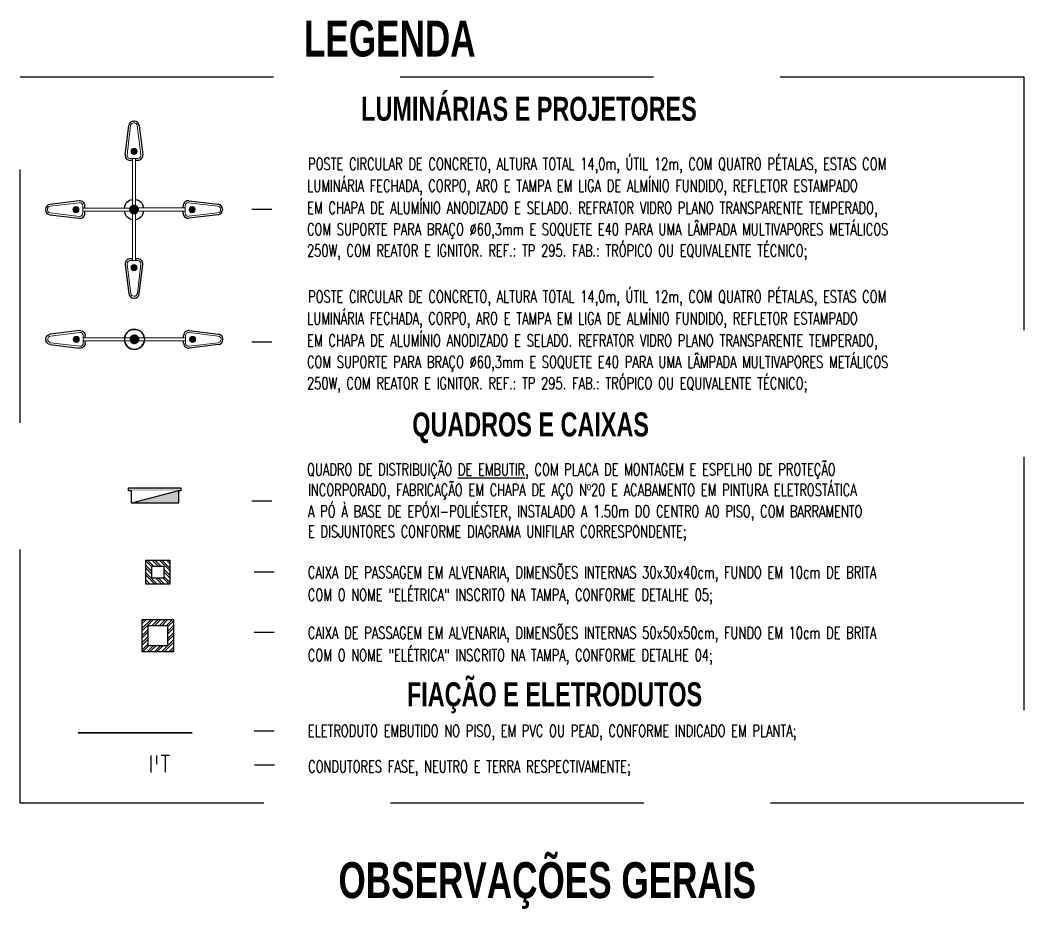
# Model space of a CAD drawing. Header units: millimetres. Extents: x 214 to 1190, y -192 to 1092.
# Drawn here: x 781.16 to 806.32, y 53.44 to 75.72 of the extents above; entities that cross this region are included whole.
import ezdxf
from ezdxf.enums import TextEntityAlignment as Align

# ---------------------------------------------------------------- set-up
doc = ezdxf.new("R2010")
doc.units = ezdxf.units.MM
doc.linetypes.add('HIDDEN', pattern=[9.525, 6.35, -3.175])
doc.linetypes.add('OCULTA2', pattern=[4.7625, 3.175, -1.5875])
for name, color, linetype, lineweight in [('I-CAIXAS', 3, 'Continuous', 30), ('I-ELET_PISO', 5, 'HIDDEN', 35), ('I-FIAÇÃO', 2, 'Continuous', 25), ('I-LUMINÁRIA_EXT', 4, 'Continuous', 25), ('I-POSTES', 4, 'Continuous', 25), ('I-TEXTOS', 2, 'Continuous', 25)]:
    doc.layers.add(name, color=color, linetype=linetype, lineweight=lineweight)
doc.styles.add('ROMANS', font='ROMANS.SHX', dxfattribs={"height": 0.25})
doc.styles.add('SANSSERIFBOLD', font='sasb____.pfb')
pattern_1 = [(45, (0, 0), (-0.089803, 0.089803), []), (45, (0, 0.0635), (-0.089803, 0.089803), [])]

# ---------------------------------------------------------------- blocks, each defined once
blk = doc.blocks.new('poste 2x250w')
at = {"layer": 'I-LUMINÁRIA_EXT', "linetype": 'Continuous', "lineweight": 0}
for points in [[(-0.002, 1.534, -1), (-0.003, 1.703, -1)], [(-1.534, -0.002, -1), (-1.703, -0.003, -1)], [(1.534, -0.002, 1), (1.703, -0.003, 1)], [(-0.002, -1.534, 1), (-0.003, -1.703, 1)]]:
    blk.add_hatch(color=9, dxfattribs=at).paths.add_polyline_path(points)
at = {"layer": 'I-LUMINÁRIA_EXT'}
for p, q in [((-0.145, 2.342), (-0.243, 1.526)), ((0, 2.465), (-0.007, 2.465)), ((0.007, 2.465), (0, 2.465)), ((0.243, 1.526), (0.145, 2.342)), ((-0.105, 1.37), (-0.043, 1.37)), ((0.043, 1.37), (0.105, 1.37)), ((-2.465, 0.007), (-2.465, 0)), ((-2.465, 0), (-2.465, -0.007)), ((-1.526, 0.243), (-2.342, 0.145)), ((-1.37, 0.043), (-1.37, 0.105)), ((1.37, 0.043), (1.37, 0.105)), ((1.526, 0.243), (2.342, 0.145)), ((2.465, 0.007), (2.465, 0)), ((2.465, 0), (2.465, -0.007)), ((-2.342, -0.145), (-1.526, -0.243)), ((-1.37, -0.105), (-1.37, -0.043)), ((1.37, -0.105), (1.37, -0.043)), ((2.342, -0.145), (1.526, -0.243)), ((-0.105, -1.37), (-0.043, -1.37)), ((0.043, -1.37), (0.105, -1.37)), ((-0.145, -2.342), (-0.243, -1.526)), ((0.243, -1.526), (0.145, -2.342)), ((0, -2.465), (-0.007, -2.465)), ((0.007, -2.465), (0, -2.465))]:
    blk.add_line(p, q, dxfattribs=at)
at = {"layer": 'I-LUMINÁRIA_EXT', "color": 9, "lineweight": 0}
for p, q in [((-0.093, 2.336), (-0.19, 1.52)), ((0.19, 1.52), (0.093, 2.336)), ((-0.105, 1.423), (0.105, 1.423)), ((-1.52, 0.19), (-2.336, 0.093)), ((-1.423, -0.105), (-1.423, 0.105)), ((1.423, -0.105), (1.423, 0.105)), ((1.52, 0.19), (2.336, 0.093)), ((-2.336, -0.093), (-1.52, -0.19)), ((2.336, -0.093), (1.52, -0.19)), ((-0.093, -2.336), (-0.19, -1.52)), ((-0.105, -1.423), (0.105, -1.423)), ((0.19, -1.52), (0.093, -2.336))]:
    blk.add_line(p, q, dxfattribs=at)
at = {"layer": 'I-LUMINÁRIA_EXT', "color": 9, "linetype": 'Continuous', "lineweight": 0}
for p, q in [((-0.043, 1.423), (-0.043, 0.133)), ((0.043, 1.423), (0.043, 0.133)), ((-1.423, 0.043), (-0.133, 0.043)), ((1.423, 0.043), (0.133, 0.043)), ((-1.423, -0.043), (-0.133, -0.043)), ((-0.043, -1.423), (-0.043, -0.133)), ((0.043, -1.423), (0.043, -0.133)), ((1.423, -0.043), (0.133, -0.043))]:
    blk.add_line(p, q, dxfattribs=at)
for centre in [(-0.002, 1.619), (-1.619, -0.002), (1.619, -0.002), (-0.002, -1.619)]:
    blk.add_circle(centre, 0.0845, dxfattribs=at)
at = {"layer": 'I-LUMINÁRIA_EXT'}
for centre, start, end in [((-0.007, 2.326), 90, 173.1904), ((0.007, 2.326), 6.8096, 90), ((-0.105, 1.509), 173.1904, 270), ((0.105, 1.509), 270, 6.8096), ((-2.326, 0.007), 96.8096, 180), ((-1.509, 0.105), 0, 96.8096), ((1.509, 0.105), 83.1904, 180), ((2.326, 0.007), 0, 83.1904), ((-2.326, -0.007), 180, 263.1904), ((-1.509, -0.105), 263.1904, 0), ((1.509, -0.105), 180, 276.8096), ((2.326, -0.007), 276.8096, 0), ((-0.105, -1.509), 90, 186.8096), ((0.105, -1.509), 353.1904, 90), ((-0.007, -2.326), 186.8096, 270), ((0.007, -2.326), 270, 353.1904)]:
    blk.add_arc(centre, 0.139, start, end, dxfattribs=at)
at = {"layer": 'I-LUMINÁRIA_EXT', "color": 9, "lineweight": 0}
for centre, radius, start, end in [((-0.005, 2.325), 0.0879, 81.7507, 172.7452), ((0.007, 2.326), 0.0861, 6.8096, 90), ((-0.105, 1.509), 0.0861, 173.1904, 270), ((0.105, 1.509), 0.0861, 270, 6.8096), ((-2.325, -0.005), 0.0879, 171.7507, 262.7452), ((-2.326, 0.007), 0.0861, 96.8096, 180), ((-1.509, 0.105), 0.0861, 0, 96.8096), ((1.509, 0.105), 0.0861, 83.1904, 180), ((2.326, 0.007), 0.0861, 0, 83.1904), ((2.325, -0.005), 0.0879, 277.2548, 8.2493), ((-1.509, -0.105), 0.0861, 263.1904, 0), ((1.509, -0.105), 0.0861, 180, 276.8096), ((-0.105, -1.509), 0.0861, 90, 186.8096), ((0.105, -1.509), 0.0861, 353.1904, 90), ((-0.005, -2.325), 0.0879, 187.2548, 278.2493), ((0.007, -2.326), 0.0861, 270, 353.1904)]:
    blk.add_arc(centre, radius, start, end, dxfattribs=at)
at = {"layer": 'I-POSTES', "linetype": 'Continuous', "const_width": 0.136}
blk.add_lwpolyline([(0, 0.068, 1), (0, -0.068, 1)], format="xyb", close=True, dxfattribs=at)
at = {"layer": 'I-POSTES'}
for start, end in [(98.8085, 171.1915), (98.8085, 171.1915), (98.8085, 171.1915), (8.8085, 81.1915), (8.8085, 81.1915), (8.8085, 81.1915), (188.8085, 261.1915), (188.8085, 261.1915), (188.8085, 261.1915), (278.8085, 351.1915), (278.8085, 351.1915), (278.8085, 351.1915)]:
    blk.add_arc((0, 0), 0.279, start, end, dxfattribs=at)
blk = doc.blocks.new('CX50X50')
at = {"layer": 'I-CAIXAS', "lineweight": 0}
h = blk.add_hatch(dxfattribs=at)
h.set_pattern_fill('STEEL', color=9, scale=0.04, style=0)
h.set_pattern_definition(pattern_1)
h.paths.add_polyline_path([(0.4, 0.4), (-0.4, 0.4), (-0.4, -0.4), (0.4, -0.4)])
h.paths.add_polyline_path([(0.25, -0.25), (-0.25, -0.25), (-0.25, 0.25), (0.25, 0.25)], flags=16)
at = {"layer": 'I-CAIXAS'}
for points in [[(0.4, 0.4), (-0.4, 0.4), (-0.4, -0.4), (0.4, -0.4)], [(0.25, 0.25), (-0.25, 0.25), (-0.25, -0.25), (0.25, -0.25)]]:
    blk.add_lwpolyline(points, close=True, dxfattribs=at)
blk = doc.blocks.new('30X30')
at = {"layer": 'I-CAIXAS', "lineweight": 0}
h = blk.add_hatch(dxfattribs=at)
h.set_pattern_fill('STEEL', color=9, scale=0.04, style=0)
h.set_pattern_definition(pattern_1)
h.paths.add_polyline_path([(0.3, 0.3), (-0.3, 0.3), (-0.3, -0.3), (0.3, -0.3)])
h.paths.add_polyline_path([(0.15, -0.15), (-0.15, -0.15), (-0.15, 0.15), (0.15, 0.15)], flags=16)
at = {"layer": 'I-CAIXAS'}
for points in [[(-0.3, 0.3), (0.3, 0.3), (0.3, -0.3), (-0.3, -0.3)], [(-0.15, 0.15), (0.15, 0.15), (0.15, -0.15), (-0.15, -0.15)]]:
    blk.add_lwpolyline(points, close=True, dxfattribs=at)
blk = doc.blocks.new('poste 1x400w')
at = {"layer": 'I-LUMINÁRIA_EXT', "linetype": 'Continuous', "lineweight": 0}
blk.add_hatch(color=9, dxfattribs=at).paths.add_polyline_path([(297.622, 60.492, 1), (297.621, 60.323, 1)])
at = {"layer": 'I-LUMINÁRIA_EXT', "color": 9, "linetype": 'Continuous', "lineweight": 0}
for p, q in [((297.581, 60.604), (297.581, 61.894)), ((297.666, 60.604), (297.666, 61.894))]:
    blk.add_line(p, q, dxfattribs=at)
at = {"layer": 'I-LUMINÁRIA_EXT'}
for p, q in [((297.478, 59.685), (297.381, 60.501)), ((297.519, 60.657), (297.581, 60.657)), ((297.666, 60.657), (297.728, 60.657)), ((297.867, 60.501), (297.769, 59.685)), ((297.624, 59.562), (297.617, 59.562)), ((297.631, 59.562), (297.624, 59.562))]:
    blk.add_line(p, q, dxfattribs=at)
at = {"layer": 'I-LUMINÁRIA_EXT', "color": 9, "lineweight": 0}
for p, q in [((297.531, 59.691), (297.434, 60.507)), ((297.519, 60.604), (297.728, 60.604)), ((297.814, 60.507), (297.716, 59.691))]:
    blk.add_line(p, q, dxfattribs=at)
at = {"layer": 'I-LUMINÁRIA_EXT', "color": 9, "linetype": 'Continuous', "lineweight": 0}
blk.add_circle((297.621, 60.408), 0.0845, dxfattribs=at)
at = {"layer": 'I-LUMINÁRIA_EXT'}
for centre, start, end in [((297.519, 60.517), 90, 186.8096), ((297.728, 60.517), 353.1904, 90), ((297.617, 59.701), 186.8096, 270), ((297.631, 59.701), 270, 353.1904)]:
    blk.add_arc(centre, 0.139, start, end, dxfattribs=at)
at = {"layer": 'I-LUMINÁRIA_EXT', "color": 9, "lineweight": 0}
for centre, radius, start, end in [((297.519, 60.517), 0.0861, 90, 186.8096), ((297.728, 60.517), 0.0861, 353.1904, 90), ((297.618, 59.702), 0.0879, 187.2548, 278.2493), ((297.631, 59.701), 0.0861, 270, 353.1904)]:
    blk.add_arc(centre, radius, start, end, dxfattribs=at)
at = {"layer": 'I-POSTES', "linetype": 'Continuous', "const_width": 0.136}
blk.add_lwpolyline([(297.624, 62.095, 1), (297.624, 61.959, 1)], format="xyb", close=True, dxfattribs=at)
at = {"layer": 'I-POSTES'}
for start, end in [(171.1915, 261.1915), (171.1915, 261.1915), (171.1915, 261.1915), (81.1915, 171.1915), (81.1915, 171.1915), (81.1915, 171.1915), (351.1915, 81.1915), (351.1915, 81.1915), (351.1915, 81.1915), (278.8085, 351.1915), (278.8085, 351.1915), (278.8085, 351.1915)]:
    blk.add_arc((297.624, 62.027), 0.279, start, end, dxfattribs=at)
blk = doc.blocks.new('POSTE 250W  1P')
at = {"layer": 'I-POSTES', "xscale": 0.9, "yscale": 0.9, "zscale": 0.9, "rotation": 180}
blk.add_blockref('poste 1x400w', (267.871, 55.829), dxfattribs=at)
at = {"layer": 'I-POSTES', "xscale": -0.9, "yscale": 0.9, "zscale": 0.9}
blk.add_blockref('poste 1x400w', (267.871, -55.82), dxfattribs=at)
blk = doc.blocks.new('QUADRO-DISTRIBUIÇÃO')
blk.add_wipeout([(-0.2589, 0.0907), (0.2559, 0.0907), (0.2559, 0.0606), (0.2315, 0.0606), (0.2315, -0.0606), (-0.2315, -0.0606), (-0.2315, 0.0606), (-0.2589, 0.0606)]).dxf.layer = 'I-CAIXAS'
at = {"layer": 'I-CAIXAS'}
blk.add_hatch(color=256, dxfattribs=at).paths.add_polyline_path([(-0.2315, -0.0606), (0.2315, -0.0606), (0.2315, 0.0606)])
for p, q in [((-0.2589, 0.0606), (-0.2589, 0.0907)), ((-0.2589, 0.0907), (0.2559, 0.0907)), ((-0.2315, 0.0606), (-0.2589, 0.0606)), ((-0.2315, -0.0606), (-0.2315, 0.0606)), ((0.2315, 0.0606), (-0.2315, -0.0606)), ((0.2559, 0.0606), (0.2315, 0.0606)), ((0.2315, 0.0606), (0.2315, -0.0606)), ((0.2559, 0.0907), (0.2559, 0.0606)), ((0.2315, -0.0606), (-0.2315, -0.0606)), ((0.2315, -0.0606), (-0.2315, -0.0606))]:
    blk.add_line(p, q, dxfattribs=at)
blk.add_solid([(0.2559, 0.0907), (-0.2589, 0.0907), (0.2559, 0.0606), (-0.2589, 0.0606)], dxfattribs=at)

msp = doc.modelspace()

# ---------------------------------------------------------------- linework, layer by layer
at = {"color": 4}
for p, q in [((787.476, 70.972), (786.971, 70.972)), ((787.476, 67.646), (786.971, 67.646)), ((787.476, 63.665), (786.971, 63.665)), ((787.534, 61.885), (787.028, 61.885)), ((787.534, 60.373), (787.028, 60.373)), ((787.536, 57.895), (787.03, 57.895)), ((787.542, 57.05), (787.037, 57.05))]:
    msp.add_line(p, q, dxfattribs=at)
at = {"linetype": 'OCULTA2', "ltscale": 2}
msp.add_lwpolyline([(781.165, 74.301), (806.322, 74.301), (806.322, 56.098), (781.165, 56.098)], close=True, dxfattribs=at)
at = {"layer": 'I-ELET_PISO'}
msp.add_line((782.623, 57.857), (785.479, 57.857), dxfattribs=at)
at = {"layer": 'I-FIAÇÃO', "color": 2}
for p, q in [((784.447, 56.864), (784.447, 57.286)), ((784.447, 56.864), (784.447, 57.286)), ((784.59, 57.075), (784.59, 57.286)), ((784.59, 57.075), (784.59, 57.286)), ((784.699, 57.293), (784.91, 57.293)), ((784.699, 57.293), (784.91, 57.293)), ((784.805, 57.075), (784.805, 57.293)), ((784.805, 57.075), (784.805, 57.293)), ((784.805, 56.872), (784.805, 57.075)), ((784.805, 56.872), (784.805, 57.075))]:
    msp.add_line(p, q, dxfattribs=at)

# ---------------------------------------------------------------- block references
at = {"layer": 'I-CAIXAS', "rotation": 270}
msp.add_blockref('30X30', (784.619, 61.885), dxfattribs=at)
at = {"layer": 'I-ELET_PISO'}
msp.add_blockref('CX50X50', (784.619, 60.292), dxfattribs=at)
at = {"layer": 'I-LUMINÁRIA_EXT', "xscale": 0.9, "yscale": 0.9, "zscale": 0.9, "rotation": 90.0368357611103}
msp.add_blockref('poste 2x250w', (784.02, 70.972), dxfattribs=at)
at = {"layer": 'I-LUMINÁRIA_EXT', "xscale": -1, "rotation": 90}
msp.add_blockref('POSTE 250W  1P', (784.035, 67.728), dxfattribs=at)

# ---------------------------------------------------------------- texts
at = {"layer": 'I-TEXTOS', "color": 4, "style": 'SANSSERIFBOLD', "width": 0.7}
for s, height, p in [('LEGENDA', 0.9, (788.279, 74.807)), ('LUMINÁRIAS E PROJETORES', 0.6, (789.714, 73.197)), ('QUADROS E CAIXAS', 0.6, (790.993, 65.286)), ('FIAÇÃO E ELETRODUTOS', 0.6, (790.86, 58.524)), ('OBSERVAÇÕES GERAIS', 0.9, (789.144, 53.715))]:
    msp.add_text(s, height=height, dxfattribs=at).set_placement(p)
at = {"layer": 'I-TEXTOS', "color": 2, "style": 'ROMANS', "width": 0.7}
for s, p in [('POSTE CIRCULAR DE CONCRETO, ALTURA TOTAL 14,0m, ÚTIL 12m, COM QUATRO PÉTALAS, ESTAS COM', (788.382, 71.965)), ('LUMINÁRIA FECHADA, CORPO, ARO E TAMPA EM LIGA DE ALMÍNIO FUNDIDO, REFLETOR ESTAMPADO ', (788.361, 71.419)), ('EM CHAPA DE ALUMÍNIO ANODIZADO E SELADO. REFRATOR VIDRO PLANO TRANSPARENTE TEMPERADO,', (788.361, 70.864)), ('COM SUPORTE PARA BRAÇO %%C60,3mm E SOQUETE E40 PARA UMA LÂMPADA MULTIVAPORES METÁLICOS', (788.354, 70.326)), ('250W, COM REATOR E IGNITOR. REF.: TP 295. FAB.: TRÓPICO OU EQUIVALENTE TÉCNICO;', (788.354, 69.792)), ('POSTE CIRCULAR DE CONCRETO, ALTURA TOTAL 14,0m, ÚTIL 12m, COM QUATRO PÉTALAS, ESTAS COM', (788.382, 68.639)), ('LUMINÁRIA FECHADA, CORPO, ARO E TAMPA EM LIGA DE ALMÍNIO FUNDIDO, REFLETOR ESTAMPADO ', (788.361, 68.094)), ('EM CHAPA DE ALUMÍNIO ANODIZADO E SELADO. REFRATOR VIDRO PLANO TRANSPARENTE TEMPERADO,', (788.361, 67.539)), ('COM SUPORTE PARA BRAÇO %%C60,3mm E SOQUETE E40 PARA UMA LÂMPADA MULTIVAPORES METÁLICOS', (788.354, 67.001)), ('250W, COM REATOR E IGNITOR. REF.: TP 295. FAB.: TRÓPICO OU EQUIVALENTE TÉCNICO;', (788.354, 66.466)), ('QUADRO DE DISTRIBUIÇÃO %%UDE EMBUTIR%%U, COM PLACA DE MONTAGEM E ESPELHO DE PROTEÇÃO', (788.357, 64.307)), ('INCORPORADO, FABRICAÇÃO EM CHAPA DE AÇO Nº20 E ACABAMENTO EM PINTURA ELETROSTÁTICA', (788.379, 63.794)), ('A PÓ À BASE DE EPÓXI-POLIÉSTER, INSTALADO A 1.50m DO CENTRO AO PISO, COM BARRAMENTO', (788.379, 63.258)), ('E DISJUNTORES CONFORME DIAGRAMA UNIFILAR CORRESPONDENTE;', (788.379, 62.751)), ('ELETRODUTO EMBUTIDO NO PISO, EM PVC OU PEAD, CONFORME INDICADO EM PLANTA;', (788.376, 57.757)), ('CONDUTORES FASE, NEUTRO E TERRA RESPECTIVAMENTE;', (788.382, 56.861))]:
    msp.add_text(s, height=0.3, dxfattribs=at).set_placement(p)
for s, p in [('CAIXA DE PASSAGEM EM ALVENARIA, DIMENSÕES INTERNAS 30x30x40cm, FUNDO EM 10cm DE BRITA', (788.376, 61.878)), ('COM O NOME "ELÉTRICA" INSCRITO NA TAMPA, CONFORME DETALHE 05;', (788.376, 61.315)), ('CAIXA DE PASSAGEM EM ALVENARIA, DIMENSÕES INTERNAS 50x50x50cm, FUNDO EM 10cm DE BRITA', (788.376, 60.365)), ('COM O NOME "ELÉTRICA" INSCRITO NA TAMPA, CONFORME DETALHE 04;', (788.376, 59.803))]:
    msp.add_text(s, height=0.3, dxfattribs=at).set_placement(p, align=Align.MIDDLE_LEFT)

# ---------------------------------------------------------------- next in the draw order: block references
at = {"layer": 'I-CAIXAS', "xscale": 2.543800545000067, "yscale": 2.543800545000067, "zscale": 2.543800545000067}
msp.add_blockref('QUADRO-DISTRIBUIÇÃO', (784.543, 63.765), dxfattribs=at)

doc.saveas('drawing.dxf')
